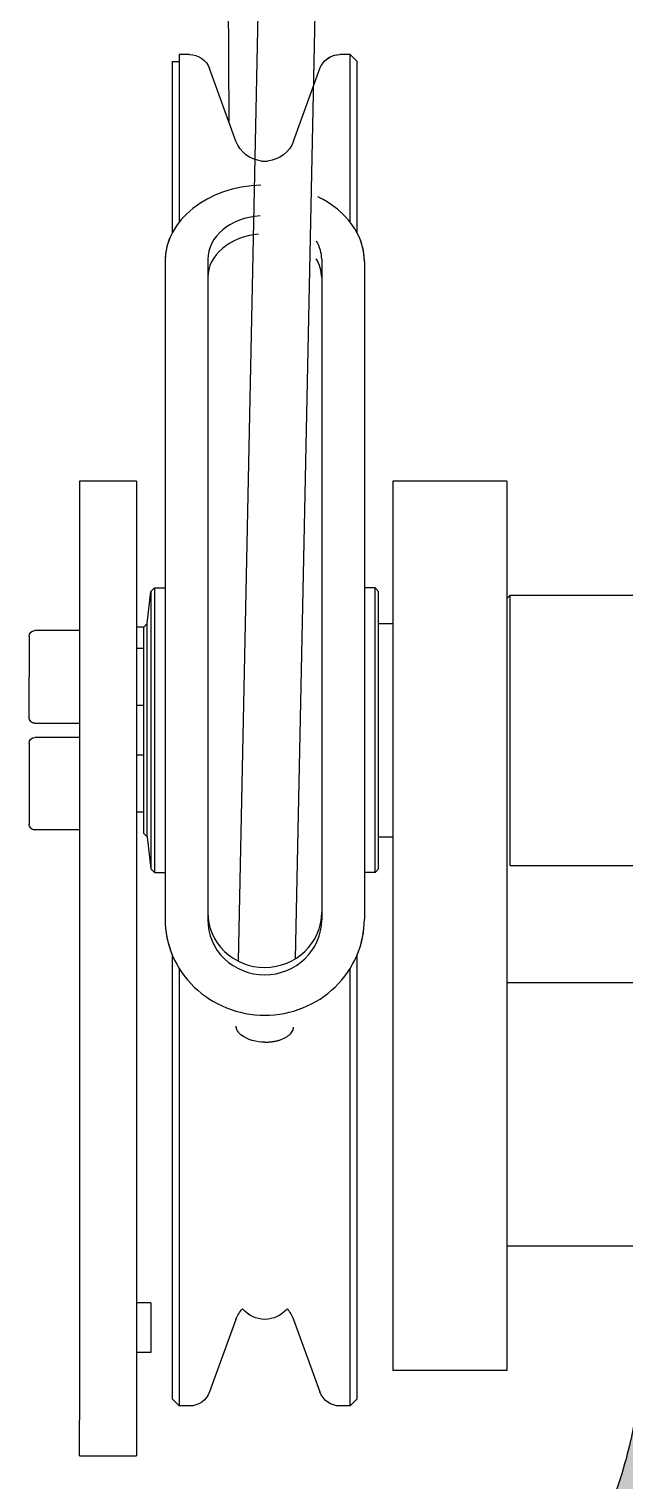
# Model space of a CAD drawing. Extents: x -1201378 to 2367219, y -619313 to 244905.
# Drawn here: x 1265445.4 to 1265576.9, y 143105.3 to 143426.1 of the extents above; entities that cross this region are included whole.
import ezdxf

# ---------------------------------------------------------------- set-up
doc = ezdxf.new("R2010")
doc.units = 0
doc.header["$LTSCALE"] = 1000
doc.layers.get('0').update_dxf_attribs({"linetype": 'CONTINUOUS'})
for name, color, linetype in [('A-LIN-V', 9, 'CONTINUOUS'), ('EWHS5T6M-2', 7, 'CONTINUOUS'), ('零件1^葫芦小车', 7, 'CONTINUOUS')]:
    doc.layers.add(name, color=color, linetype=linetype)

# ---------------------------------------------------------------- blocks, each defined once
blk = doc.blocks.new('b234swerwr-M')
h = blk.add_hatch(color=4)
h.dxf.hatch_style = 1
edge = h.paths.add_edge_path()
edge.add_ellipse((1568297.93241335, 576212.2602226404), major_axis=(945.5943286935602, 1.727816376049057e-09), ratio=1, start_angle=-70.7530742305034, end_angle=-68.90985663448268)
edge.add_line((1568638.191583677, 575330.0061030888), (1568643.144554946, 575322.5189744267))
edge.add_line((1568643.144554946, 575322.5189744267), (1568643.692978952, 575321.6899526394))
edge.add_line((1568643.692978952, 575321.6899526394), (1568643.664598942, 575321.6906759893))
edge.add_spline(control_points=[(1568643.664598942, 575321.690675989), (1568644.81217676, 575319.8533847998), (1568645.945017767, 575317.9763526518), (1568649.899977886, 575311.1728243717), (1568652.582027084, 575306.0844583316), (1568657.397400709, 575295.9757505466), (1568659.530839178, 575290.9570013061), (1568662.259663385, 575283.8550497344), (1568663.091804444, 575281.5589714518), (1568664.60254867, 575277.1721452104), (1568665.281219887, 575275.0814263704), (1568665.99123611, 575272.7861829882), (1568666.092041794, 575272.4572539143), (1568666.864114655, 575269.9166558317), (1568667.379558566, 575268.0995579597), (1568668.309398018, 575264.6896541072), (1568668.723160813, 575263.0964226631), (1568669.791387899, 575258.7484639919), (1568670.645436461, 575256.1645358433), (1568672.824223434, 575251.0814239501), (1568674.149242844, 575248.5828717834), (1568677.248907653, 575243.8027278216), (1568679.023464938, 575241.5218838933), (1568682.952376968, 575237.2982184759), (1568685.106249782, 575235.3560125993), (1568689.683830842, 575231.8980831166), (1568692.106815683, 575230.382629648), (1568697.091346489, 575227.8200593202), (1568699.652178847, 575226.7728087723), (1568704.782370382, 575225.1397986995), (1568707.351236573, 575224.5536129941), (1568712.387516527, 575223.7961432898), (1568714.854736719, 575223.624332655), (1568718.793250614, 575223.624332655), (1568720.35023534, 575223.6982977785), (1568723.440882779, 575223.9908103254), (1568724.974549887, 575224.2093312341), (1568728.006903486, 575224.7867398085), (1568729.505602971, 575225.1456057775), (1568732.458243555, 575225.9994121378), (1568733.912203936, 575226.4943377661), (1568736.766975867, 575227.6164486597), (1568738.167810443, 575228.2436273623), (1568740.908682957, 575229.6272313141), (1568742.248745085, 575230.3836587897), (1568744.860449216, 575232.0236157038), (1568746.132114008, 575232.9071562275), (1568748.598709522, 575234.7998633115), (1568749.793659021, 575235.80904942), (1568752.097185657, 575237.9517788736), (1568753.20577483, 575239.0853492707), (1568755.325145104, 575241.475082207), (1568756.335928672, 575242.7312775393), (1568758.246225965, 575245.3630933877), (1568759.145729907, 575246.7387495558), (1568760.81807973, 575249.6038789807), (1568761.590901559, 575251.0933864951), (1568762.993073162, 575254.1771026503), (1568763.622384069, 575255.7713385548), (1568764.720237653, 575259.0509417624), (1568765.188728481, 575260.7363229183), (1568765.948534328, 575264.1795509743), (1568766.239789452, 575265.9373922453), (1568766.631303614, 575269.5016330391), (1568766.73150279, 575271.30800343), (1568766.73150279, 575275.589540226), (1568766.543253805, 575278.3893965416), (1568765.7889439, 575282.8559735372), (1568765.459634389, 575284.3880919805), (1568764.628856622, 575287.4880299978), (1568764.127304891, 575289.0556937786), (1568762.950243442, 575292.1722006483), (1568762.274729685, 575293.720858016), (1568760.764233368, 575296.7465788311), (1568759.929332343, 575298.2234711838), (1568758.129675143, 575301.0601680925), (1568757.165066137, 575302.4198576545), (1568755.147199506, 575304.9883752269), (1568754.094116126, 575306.1971672637), (1568749.288348884, 575311.2267751697), (1568745.418910596, 575315.276442251), (1568737.634014155, 575323.4239397689), (1568733.744859179, 575327.8548984971), (1568726.336787529, 575337.063210264), (1568722.817905287, 575341.8405422481), (1568716.189297834, 575351.7027798039), (1568713.07960293, 575356.7876579927), (1568707.302864695, 575367.2208483685), (1568704.635846273, 575372.5691277763), (1568699.931988364, 575383.1209998091), (1568697.865282727, 575388.3108887837), (1568696.011748551, 575393.5733261316)], knot_values=[0, 0, 0, 0, 0.012094180794674, 0.012094180794674, 0.0431694166053564, 0.0431694166053564, 0.0742446524160369, 0.0742446524160369, 0.0897822703213784, 0.0897822703213784, 0.1053198882267178, 0.1053198882267178, 0.10800450172629, 0.10800450172629, 0.1265971994864297, 0.1265971994864297, 0.1451898972465689, 0.1451898972465689, 0.171955250732025, 0.171955250732025, 0.1987206042174794, 0.1987206042174794, 0.2254859577029323, 0.2254859577029323, 0.2522513111883867, 0.2522513111883867, 0.2790166646738428, 0.2790166646738428, 0.3057820181592973, 0.3057820181592973, 0.3325473716447502, 0.3325473716447502, 0.3593127251302047, 0.3593127251302047, 0.376899955455745, 0.376899955455745, 0.3944871857812868, 0.3944871857812868, 0.4120744161068272, 0.4120744161068272, 0.4296616464323676, 0.4296616464323676, 0.4472488767579061, 0.4472488767579061, 0.4648361070834465, 0.4648361070834465, 0.4824233374089868, 0.4824233374089868, 0.5000105677345271, 0.5000105677345271, 0.517597798060069, 0.517597798060069, 0.5351850283856093, 0.5351850283856093, 0.5527722587111497, 0.5527722587111497, 0.57035948903669, 0.57035948903669, 0.5879467193622288, 0.5879467193622288, 0.6055339496877691, 0.6055339496877691, 0.6231211800133108, 0.6231211800133108, 0.6407084103388511, 0.6407084103388511, 0.6645786278062841, 0.6645786278062841, 0.6765137365399998, 0.6765137365399998, 0.6884488452737169, 0.6884488452737169, 0.7003839540074326, 0.7003839540074326, 0.7123190627411499, 0.7123190627411499, 0.7242541714748655, 0.7242541714748655, 0.7361892802085844, 0.7361892802085844, 0.7776844594775894, 0.7776844594775894, 0.8227413826792094, 0.8227413826792094, 0.8677983058808298, 0.8677983058808298, 0.9128552290824499, 0.9128552290824499, 0.9579121522840714, 0.9579121522840714, 0.9999995209582323, 0.9999995209582323, 0.9999995209582323, 0.9999995209582323], degree=3, periodic=0)
edge.add_line((1568696.011748463, 575393.5733263843), (1568697.405660497, 575392.5832668389))
edge.add_ellipse((1568886.463478781, 575458.8596319957), major_axis=(-200.3381596932294, -3.660634825758026e-10), ratio=1, start_angle=8.67509364903691, end_angle=19.318675808770706, ccw=False)
edge.add_line((1568688.417278555, 575428.642405029), (1568690.076816209, 575427.353732754))
edge.add_spline(control_points=[(1568690.076816209, 575427.3537327539), (1568690.108281899, 575427.329054866), (1568690.139959984, 575427.3159914925), (1568690.169476718, 575427.3186924574), (1568690.199163615, 575427.3214089933), (1568690.227393367, 575427.3406240665), (1568690.251097515, 575427.3760267188), (1568690.272854225, 575427.40852083), (1568690.29138366, 575427.4553619594), (1568690.305529188, 575427.5115002732), (1568690.319686229, 575427.5676842789), (1568690.32986725, 575427.6342134705), (1568690.336303304, 575427.7055213758), (1568690.346321716, 575427.8165198261), (1568690.347664229, 575427.941787868), (1568690.342864972, 575428.068854183), (1568690.335799947, 575428.255909485), (1568690.315482123, 575428.4528569727), (1568690.287245826, 575428.6442239698), (1568690.248068929, 575428.9097391331), (1568690.192388345, 575429.1738543452), (1568690.126745656, 575429.4170521535), (1568690.060141607, 575429.6638116799), (1568689.980941942, 575429.8978039217), (1568689.894198644, 575430.0903743602), (1568689.843429497, 575430.2030820514), (1568689.788955693, 575430.3038211432), (1568689.733541317, 575430.378993666), (1568689.704622737, 575430.4182232427), (1568689.67513955, 575430.450819606), (1568689.646108016, 575430.4735846843)], knot_values=[0, 0, 0, 0, 0.0622302172862876, 0.0622302172862876, 0.0622302172862876, 0.1250593693597594, 0.1250593693597594, 0.1250593693597594, 0.1825559062169405, 0.1825559062169405, 0.1825559062169405, 0.2399331378339217, 0.2399331378339217, 0.2399331378339217, 0.3297474538480977, 0.3297474538480977, 0.3297474538480977, 0.4623709261923107, 0.4623709261923107, 0.4623709261923107, 0.647003347382536, 0.647003347382536, 0.647003347382536, 0.834606727114857, 0.834606727114857, 0.834606727114857, 0.9435561246561899, 0.9435561246561899, 0.9435561246561899, 1, 1, 1, 1], degree=3, periodic=0)
edge.add_line((1568689.646108016, 575430.4735846843), (1568687.963952236, 575431.7798204968))
edge.add_ellipse((1568886.463478781, 575458.8596319957), major_axis=(-200.3381596932294, -3.660634825758026e-10), ratio=1, start_angle=-2.5739250783348098, end_angle=7.7684798487036915, ccw=False)
edge.add_ellipse((1568599.419673259, 575593.8529456812), major_axis=(-153.0622959853262, -2.796797035833528e-10), ratio=1, start_angle=123.66389550236201, end_angle=124.5964972680953, ccw=False)
edge.add_ellipse((1568599.419673259, 575593.8529456812), major_axis=(-153.0622959853262, -2.796797035833528e-10), ratio=1, start_angle=123.6487524658414, end_angle=123.66389550236201, ccw=False)
edge.add_line((1568684.231502799, 575466.4362276953), (1568684.231502799, 575467.5689111518))
edge.add_line((1568684.231502799, 575467.5689111517), (1568684.231502799, 575476.6743002412))
edge.add_spline(control_points=[(1568684.231502799, 575476.6743002412), (1568684.246892004, 575476.6748291283), (1568684.278318236, 575476.6759091667), (1568684.539358716, 575476.6841338861), (1568684.979449789, 575476.6968127041), (1568685.634699301, 575476.714733719), (1568686.433038227, 575476.734512427), (1568687.404321756, 575476.7605227146), (1568688.840731271, 575476.7970205917), (1568690.831975149, 575476.8357850148), (1568693.751877495, 575476.8761060538), (1568697.996940691, 575476.8316132663), (1568703.272964911, 575476.746171195), (1568709.984862761, 575476.6635417058), (1568718.446348704, 575476.6082599601), (1568729.868682739, 575476.5884702998), (1568738.938894029, 575476.6780163931), (1568744.106522524, 575476.8043601874), (1568746.407394369, 575476.8780279303), (1568747.552861078, 575476.9161031739), (1568748.477632646, 575476.950727497), (1568750.12256686, 575476.9552669369), (1568750.418715631, 575476.9521466694), (1568750.638023745, 575476.9498360067)], knot_values=[0, 0, 0, 0, 0.0230082632663126, 0.046985081212878, 0.0719158205652346, 0.0977841372616051, 0.124572038943315, 0.144341315230623, 0.1711119955891781, 0.2174439600698067, 0.2509117430211872, 0.2989497764022938, 0.3770376855188449, 0.4195166020224081, 0.5014267764896312, 0.6200495818906884, 0.7489631979593341, 0.803748804089707, 0.8426517060421137, 0.8664048152668534, 0.8745007720840265, 0.9070636054152978, 1, 1, 1, 1], degree=3, periodic=0)
edge.add_spline(control_points=[(1568750.638023745, 575476.9498360067), (1568750.726719352, 575475.9581862348), (1568750.830329493, 575474.9631386404), (1568751.436709241, 575469.8750896484), (1568752.181612439, 575465.7387594673), (1568754.645976566, 575455.7400790959), (1568756.646913346, 575449.8852254618), (1568761.742345114, 575438.5378233456), (1568764.836645138, 575433.0474454769), (1568771.97234319, 575422.7445645239), (1568776.012350524, 575417.9337881644), (1568784.783999481, 575409.2224829675), (1568789.513610559, 575405.3225969872), (1568800.28765234, 575397.9015346083), (1568806.490214684, 575393.6292658533), (1568817.576462993, 575385.9931584451), (1568822.373859054, 575382.1737296892), (1568831.253524292, 575374.1691281288), (1568835.337623892, 575369.9831458792), (1568842.933053773, 575361.1922291367), (1568846.445825924, 575356.5861323958), (1568852.975454662, 575346.8142784594), (1568855.993552516, 575341.6469741443), (1568861.28762334, 575331.0026920822), (1568863.603369768, 575325.5808574796), (1568866.217007182, 575318.0999738281), (1568866.776835716, 575316.3969210688), (1568867.843780733, 575312.92424226), (1568868.350896801, 575311.1546117845), (1568869.306939886, 575307.5467140811), (1568869.755865811, 575305.7084421469), (1568870.589311447, 575301.961865638), (1568870.973829258, 575300.0535561619), (1568871.671545667, 575296.1663207492), (1568871.984741428, 575294.1873898418), (1568872.532275427, 575290.1592884372), (1568872.766609778, 575288.1101130713), (1568873.339231721, 575281.8594563958), (1568873.547234816, 575277.5541408702), (1568873.547234816, 575269.8605141449), (1568873.434506117, 575266.3972986536), (1568872.897843107, 575259.1013889455), (1568872.473728084, 575255.2685383824), (1568871.225058916, 575247.2828099083), (1568870.400243405, 575243.1298290865), (1568868.264290457, 575234.5778172942), (1568866.952825014, 575230.1787817501), (1568863.769960156, 575221.2349547122), (1568861.898207342, 575216.6902987958), (1568857.543837834, 575207.58002839), (1568855.060910807, 575203.0147104502), (1568849.466191056, 575194.0059841125), (1568846.354213637, 575189.5630145505), (1568839.524068697, 575180.9487733433), (1568835.805912414, 575176.778016106), (1568827.829609624, 575168.8503038004), (1568823.571697721, 575165.0938352668), (1568814.621971443, 575158.113680912), (1568809.930580952, 575154.8903452352), (1568800.249801422, 575149.0593564284), (1568795.260936447, 575146.4518424774), (1568785.136321361, 575141.8917362561), (1568780.001082396, 575139.9390577577), (1568769.734071339, 575136.6834128988), (1568764.602700058, 575135.3801804775), (1568754.478988909, 575133.3792792909), (1568749.486886053, 575132.6812463616), (1568739.752761616, 575131.8174460923), (1568735.010809762, 575131.6513019975), (1568725.858950421, 575131.7602675346), (1568721.448978806, 575132.0350522632), (1568710.81308249, 575133.160870523), (1568704.312762757, 575134.3636092774), (1568691.374815235, 575137.8967540013), (1568684.937798067, 575140.2277026923), (1568672.38533314, 575146.035877188), (1568666.270739143, 575149.5133928983), (1568654.631514356, 575157.5565867786), (1568649.107851918, 575162.1221833818), (1568638.900490518, 575172.2031673414), (1568634.217685104, 575177.7180612625), (1568625.894941751, 575189.4875778705), (1568622.255627, 575195.7413637827), (1568616.152189251, 575208.7272414323), (1568613.688284711, 575215.4583195227), (1568609.984353895, 575229.1144760221), (1568608.744115452, 575236.0385752033), (1568607.649681067, 575247.7026627666), (1568607.486986393, 575252.4640899956), (1568607.701195045, 575261.8644832527), (1568608.077983404, 575266.5033619486), (1568608.791621604, 575271.7008629781), (1568608.91547625, 575272.6449378801), (1568609.328782941, 575275.8989043871), (1568609.599009719, 575278.4692388516), (1568610.026334011, 575283.2698023618), (1568610.183325908, 575285.5001404556), (1568610.537713617, 575291.7927691985), (1568610.62334081, 575295.456087899), (1568610.635287785, 575302.3469488113), (1568610.560305145, 575305.5754442554), (1568610.250241525, 575312.2366357862), (1568610.015742811, 575315.6699578495), (1568609.638117718, 575319.5182731826)], knot_values=[0, 0, 0, 0, 0.0058935355429696, 0.0058935355429696, 0.0300526500434832, 0.0300526500434832, 0.0643908660448065, 0.0643908660448065, 0.0987290820461312, 0.0987290820461312, 0.133067298047456, 0.133067298047456, 0.1674055140487806, 0.1674055140487806, 0.2082602633126592, 0.2082602633126592, 0.2447774140564815, 0.2447774140564815, 0.2812945648003039, 0.2812945648003039, 0.3178117155441249, 0.3178117155441249, 0.3543288662879472, 0.3543288662879472, 0.387959341003844, 0.387959341003844, 0.3976323531361369, 0.3976323531361369, 0.4073053652684286, 0.4073053652684286, 0.4169783774007216, 0.4169783774007216, 0.4266513895330132, 0.4266513895330132, 0.4363244016653062, 0.4363244016653062, 0.4459974137975978, 0.4459974137975978, 0.4653434380621823, 0.4653434380621823, 0.4795973083961643, 0.4795973083961643, 0.4938511787301465, 0.4938511787301465, 0.5081050490641283, 0.5081050490641283, 0.522358919398109, 0.522358919398109, 0.5366127897320913, 0.5366127897320913, 0.5508666600660729, 0.5508666600660729, 0.565120530400055, 0.565120530400055, 0.5793744007340369, 0.5793744007340369, 0.5936282710680189, 0.5936282710680189, 0.6078821414020008, 0.6078821414020008, 0.622136011735983, 0.622136011735983, 0.6363898820699636, 0.6363898820699636, 0.6506437524039458, 0.6506437524039458, 0.6648976227379279, 0.6648976227379279, 0.6791514930719096, 0.6791514930719096, 0.6934053634058917, 0.6934053634058917, 0.7150977999614547, 0.7150977999614547, 0.7367902365170166, 0.7367902365170166, 0.7584826730725798, 0.7584826730725798, 0.7801751096281431, 0.7801751096281431, 0.8018675461837061, 0.8018675461837061, 0.8235599827392684, 0.8235599827392684, 0.8452524192948317, 0.8452524192948317, 0.8669448558503946, 0.8669448558503946, 0.8820136243902075, 0.8820136243902075, 0.8970823929300203, 0.8970823929300203, 0.8992581836606502, 0.8992581836606502, 0.9118509107030675, 0.9118509107030675, 0.9244436377454874, 0.9244436377454874, 0.9496290918303243, 0.9496290918303243, 0.9748145459151627, 0.9748145459151627, 1, 1, 1, 1], degree=3, periodic=0)
h.paths.add_polyline_path([(1568643.692978952, 575321.6899526394), (1568643.144554946, 575322.5189744267), (1568643.123794599, 575321.7044600128), (1568643.664598942, 575321.6906759894)], flags=16)
at = {"color": 4}
for p, q in [((1568853.945788493, 575768.1243325912), (1568852.374359922, 575768.1243325912)), ((1568834.195532774, 575746.1584651584), (1568832.838901358, 575746.1584651584)), ((1568808.374359927, 575651.0529040336), (1568809.160074213, 575651.8386183191)), ((1568858.660074207, 575651.0529040336), (1568857.874359922, 575651.8386183191)), ((1568859.445788492, 575643.981475463), (1568858.660074207, 575651.0529040336)), ((1568860.231502778, 575643.1957611771), (1568861.802931358, 575643.1957611772)), ((1568859.445788492, 575596.8386183258), (1568858.660074207, 575589.767189755)), ((1568860.231502778, 575597.6243326111), (1568859.445788492, 575596.8386183258)), ((1568858.660074207, 575589.767189755), (1568857.874359921, 575588.9814754694))]:
    blk.add_line(p, q, dxfattribs=at)
at = {"layer": 'EWHS5T6M-2', "color": 4, "linetype": 'Continuous'}
for p, q in [((1568813.08864564, 575768.124332591), (1568814.660074212, 575769.6957611622)), ((1568813.08864564, 575768.124332591), (1568814.660074212, 575769.6957611622)), ((1568814.660074211, 575732.6800994658), (1568814.660074212, 575769.6957611622)), ((1568814.660074212, 575769.6957611622), (1568816.90553793, 575769.6957611622)), ((1568814.660074212, 575769.6957611622), (1568816.90553793, 575769.6957611622)), ((1568850.128896204, 575769.6957611624), (1568852.374359921, 575769.6957611624)), ((1568850.128896204, 575769.6957611624), (1568852.374359921, 575769.6957611624)), ((1568852.374359921, 575769.6957611624), (1568852.374359921, 575732.6800994781)), ((1568852.374359921, 575769.6957611624), (1568852.374359922, 575768.1243325912)), ((1568813.08864564, 575730.2545344854), (1568813.08864564, 575768.124332591)), ((1568813.08864564, 575730.2545344854), (1568813.08864564, 575768.124332591)), ((1568827.167579787, 575750.5703964817), (1568821.335517427, 575766.593856124)), ((1568839.866854347, 575750.5703964817), (1568845.698916706, 575766.593856124)), ((1568839.866854347, 575750.5703964817), (1568845.698916706, 575766.593856124)), ((1568853.945788493, 575768.1243325912), (1568853.945788493, 575730.2545345054)), ((1568853.945788493, 575768.1243325912), (1568853.945788493, 575730.2545345054)), ((1568820.945788529, 575724.4498128496), (1568820.945788539, 575655.4423444031)), ((1568846.088645669, 575724.4498128499), (1568846.088645679, 575655.4423444032)), ((1568811.517217102, 575723.999488699), (1568811.517217111, 575655.290711136)), ((1568811.517217102, 575723.999488699), (1568811.517217111, 575655.290711136)), ((1568855.517217097, 575723.9994886994), (1568855.517217106, 575655.2907111363)), ((1568855.517217097, 575723.9994886994), (1568855.517217106, 575655.2907111363)), ((1568780.088645644, 575675.4100468875), (1568780.088645659, 575620.410046894)), ((1568780.088645644, 575675.4100468875), (1568805.231502785, 575675.4100468875)), ((1568780.088645644, 575675.4100468875), (1568780.088645659, 575620.410046894)), ((1568780.088645644, 575675.4100468875), (1568805.231502785, 575675.4100468875)), ((1568805.231502785, 575675.4100468875), (1568805.231502799, 575620.4100468942)), ((1568805.231502785, 575675.4100468875), (1568805.231502799, 575620.4100468942)), ((1568861.802931349, 575675.4100468877), (1568861.802931364, 575620.4100468941)), ((1568861.802931349, 575675.4100468877), (1568874.374359919, 575675.4100468877)), ((1568861.802931349, 575675.4100468877), (1568861.802931358, 575643.1957611772)), ((1568861.802931349, 575675.4100468877), (1568874.374359919, 575675.4100468877)), ((1568874.374359919, 575675.4100468877), (1568874.374359934, 575620.4100468941)), ((1568874.374359919, 575675.4100468877), (1568874.374359934, 575620.4100468941)), ((1568811.517217111, 575655.290711136), (1568811.517217111, 575578.6996591911)), ((1568811.517217111, 575655.290711136), (1568811.517217111, 575578.6996591911)), ((1568820.945788539, 575655.442344403), (1568820.945788538, 575578.5183357417)), ((1568846.088645679, 575655.4423444032), (1568846.088645678, 575578.5183357418)), ((1568855.517217106, 575655.290711136), (1568855.517217105, 575578.6996591912)), ((1568855.517217106, 575655.290711136), (1568855.517217105, 575578.6996591912)), ((1568808.374359927, 575589.767189755), (1568808.374359927, 575651.0529040336)), ((1568808.374359927, 575589.767189755), (1568808.374359927, 575651.0529040336)), ((1568809.160074213, 575588.9814754694), (1568809.160074213, 575651.8386183191)), ((1568809.160074213, 575651.8386183191), (1568811.517217028, 575651.8386183189)), ((1568809.160074213, 575651.8386183191), (1568811.517217028, 575651.8386183189)), ((1568857.874359922, 575651.8386183191), (1568855.517217023, 575651.8386183191)), ((1568857.874359922, 575651.8386183191), (1568855.517217023, 575651.8386183191)), ((1568857.874359922, 575651.8386183191), (1568857.874359921, 575588.9814754694)), ((1568858.660074207, 575651.0529040336), (1568858.660074207, 575589.767189755)), ((1568779.302931359, 575650.2671897477), (1568655.160074231, 575650.2671897474)), ((1568779.302931359, 575650.2671897477), (1568655.160074231, 575650.2671897474)), ((1568779.302931359, 575590.5529040404), (1568779.302931359, 575650.2671897477)), ((1568780.088645644, 575649.4814754621), (1568779.302931359, 575650.2671897477)), ((1568779.302931359, 575590.5529040404), (1568779.302931359, 575650.2671897477)), ((1568780.088645644, 575649.4814754621), (1568779.302931359, 575650.2671897477)), ((1568808.374359932, 575643.9814754627), (1568805.231502798, 575643.9814754627)), ((1568808.374359932, 575643.9814754627), (1568805.231502798, 575643.9814754627)), ((1568859.445788492, 575596.8386183258), (1568859.445788492, 575643.981475463)), ((1568860.231502778, 575643.1957611771), (1568859.445788492, 575643.981475463)), ((1568860.231502778, 575643.1957611771), (1568859.445788492, 575643.981475463)), ((1568860.231502778, 575597.6243326111), (1568860.231502778, 575643.1957611771)), ((1568874.374359932, 575642.4100468915), (1568884.274359918, 575642.4100468915)), ((1568874.374359932, 575642.4100468915), (1568884.274359918, 575642.4100468915)), ((1568885.531502775, 575641.1529040346), (1568885.531502777, 575632.1957611785)), ((1568885.531502775, 575641.1529040346), (1568885.531502777, 575632.1957611785)), ((1568860.231502778, 575638.4814754635), (1568861.802931363, 575638.4814754635)), ((1568885.531502777, 575637.5857611812), (1568885.533770937, 575637.5896897493)), ((1568885.531502777, 575637.5857611812), (1568885.533770937, 575637.5896897493)), ((1568885.531502775, 575623.2386183224), (1568885.531502773, 575632.1957611785)), ((1568885.531502775, 575623.2386183224), (1568885.531502773, 575632.1957611785)), ((1568861.802931363, 575625.9100468935), (1568860.231502778, 575625.9100468935)), ((1568884.274359918, 575621.9814754655), (1568874.374359934, 575621.9814754653)), ((1568884.274359918, 575621.9814754655), (1568874.374359933, 575621.9814754653)), ((1568780.088645659, 575620.410046894), (1568780.088645659, 575518.2671897631)), ((1568780.088645659, 575620.410046894), (1568780.088645659, 575518.2671897631)), ((1568805.231502799, 575620.4100468942), (1568805.2315028, 575518.2671897633)), ((1568805.231502799, 575620.4100468942), (1568805.2315028, 575518.2671897633)), ((1568861.802931364, 575620.4100468941), (1568861.802931364, 575475.4548110343)), ((1568874.374359934, 575620.4100468941), (1568874.374359934, 575475.4548110343)), ((1568874.374359934, 575620.4100468941), (1568874.374359934, 575475.4548110343)), ((1568874.374359934, 575618.8386183229), (1568884.274359918, 575618.838618323)), ((1568874.374359934, 575618.8386183229), (1568884.274359918, 575618.838618323)), ((1568885.531502775, 575617.581475466), (1568885.531502775, 575599.6671897537)), ((1568885.531502775, 575617.581475466), (1568885.531502775, 575599.6671897537)), ((1568860.231502778, 575614.910046895), (1568861.802931364, 575614.9100468948)), ((1568860.231502778, 575602.3386183251), (1568861.802931364, 575602.3386183248)), ((1568860.231502778, 575602.3386183251), (1568861.802931364, 575602.3386183248)), ((1568860.231502778, 575597.6243326111), (1568860.231502778, 575602.3386183251)), ((1568861.802931364, 575602.3386183248), (1568861.802931364, 575493.910046909)), ((1568808.374359932, 575596.8386183254), (1568805.231502799, 575596.8386183254)), ((1568808.374359932, 575596.8386183254), (1568805.231502799, 575596.8386183254)), ((1568874.374359934, 575598.4100468968), (1568884.274359918, 575598.4100468969)), ((1568874.374359934, 575598.4100468968), (1568884.274359918, 575598.4100468969)), ((1568779.302931359, 575590.5529040404), (1568655.160074231, 575590.5529040402)), ((1568779.302931359, 575590.5529040404), (1568655.160074231, 575590.5529040402)), ((1568808.374359927, 575589.767189755), (1568809.160074213, 575588.9814754694)), ((1568808.374359927, 575589.767189755), (1568809.160074213, 575588.9814754694)), ((1568809.160074213, 575588.9814754694), (1568811.517217028, 575588.9814754692)), ((1568809.160074213, 575588.9814754694), (1568811.517217028, 575588.9814754692)), ((1568857.874359921, 575588.9814754694), (1568855.517217022, 575588.9814754694)), ((1568857.874359921, 575588.9814754694), (1568855.517217022, 575588.9814754694)), ((1568813.088645641, 575472.6957611971), (1568813.08864564, 575570.8125054805)), ((1568813.088645641, 575472.6957611971), (1568813.08864564, 575570.8125054805)), ((1568853.945788493, 575570.8125054624), (1568853.945788493, 575472.6957611972)), ((1568853.945788493, 575570.8125054624), (1568853.945788493, 575472.6957611972)), ((1568814.660074213, 575471.1243326259), (1568814.660074212, 575567.7540460424)), ((1568852.374359922, 575567.7540460315), (1568852.374359922, 575471.124332626)), ((1568654.374359955, 575564.6243326146), (1568780.088645654, 575564.6243326148)), ((1568654.374359955, 575564.6243326146), (1568780.088645654, 575564.6243326148)), ((1568780.088645659, 575518.2671897631), (1568780.088645649, 575478.9814754821)), ((1568780.088645659, 575518.2671897631), (1568780.088645649, 575478.9814754821)), ((1568805.2315028, 575518.2671897633), (1568805.231502789, 575478.981475482)), ((1568805.2315028, 575518.2671897633), (1568805.231502789, 575478.981475482)), ((1568780.088645654, 575506.4814754789), (1568654.374359954, 575506.4814754789)), ((1568780.088645654, 575506.4814754789), (1568654.374359954, 575506.4814754789)), ((1568858.660074207, 575493.9100469092), (1568858.660074207, 575482.9100469105)), ((1568858.660074207, 575493.9100469092), (1568861.802931349, 575493.910046909)), ((1568858.660074207, 575493.9100469092), (1568858.660074207, 575482.9100469105)), ((1568858.660074207, 575493.9100469092), (1568861.802931349, 575493.910046909)), ((1568827.167579787, 575490.2496973064), (1568821.335517428, 575474.2262376642)), ((1568827.167579787, 575490.2496973064), (1568821.335517428, 575474.2262376642)), ((1568839.866854347, 575490.2496973067), (1568845.698916707, 575474.2262376643)), ((1568839.866854347, 575490.2496973067), (1568845.698916707, 575474.2262376643)), ((1568858.660074207, 575482.9100469105), (1568861.802931349, 575482.9100469104)), ((1568858.660074207, 575482.9100469105), (1568861.802931349, 575482.9100469104)), ((1568861.802931364, 575482.9100469104), (1568861.802931364, 575475.4548110343)), ((1568780.088645649, 575478.9814754821), (1568805.231502789, 575478.981475482)), ((1568780.088645649, 575478.9814754821), (1568805.231502789, 575478.981475482)), ((1568861.802931364, 575475.4548110343), (1568861.802931363, 575467.98289166)), ((1568861.802931364, 575475.4548110343), (1568861.802931363, 575467.98289166)), ((1568874.374359934, 575475.4548110343), (1568874.374359933, 575467.98289166)), ((1568874.374359934, 575475.4548110343), (1568874.374359933, 575467.98289166)), ((1568813.088645641, 575472.6957611971), (1568814.660074213, 575471.1243326259)), ((1568813.088645641, 575472.6957611971), (1568814.660074213, 575471.1243326259)), ((1568814.660074213, 575471.1243326259), (1568816.905537931, 575471.124332626)), ((1568814.660074213, 575471.1243326259), (1568816.905537931, 575471.124332626)), ((1568850.128896204, 575471.124332626), (1568852.374359922, 575471.124332626)), ((1568850.128896204, 575471.124332626), (1568852.374359922, 575471.124332626)), ((1568853.945788493, 575472.6957611972), (1568852.374359922, 575471.124332626)), ((1568853.945788493, 575472.6957611972), (1568852.374359922, 575471.124332626)), ((1568861.802931363, 575467.98289166), (1568861.80293135, 575460.1243326273)), ((1568861.802931363, 575467.98289166), (1568861.80293135, 575460.1243326273)), ((1568874.37435992, 575460.1243326274), (1568874.374359906, 575467.98289166)), ((1568874.37435992, 575460.1243326274), (1568874.374359906, 575467.98289166)), ((1568874.37435992, 575460.1243326274), (1568861.80293135, 575460.1243326273)), ((1568874.37435992, 575460.1243326274), (1568861.80293135, 575460.1243326273))]:
    blk.add_line(p, q, dxfattribs=at)
for centre, radius, start, end in [((1568816.90553793, 575764.9814754481), 4.714285714086145, 31.34609801349712, 90), ((1568816.90553793, 575764.9814754485), 4.714285713736899, 20.00000002062088, 90), ((1568850.128896204, 575764.981475448), 4.714285714027537, 90, 159.999999978865), ((1568850.128896204, 575764.981475448), 4.714285714027537, 90, 159.999999978865), ((1568833.517217067, 575752.8814754506), 6.757142856939636, 200.0000000210432, 264.2386597311312), ((1568833.517217066, 575752.8814754506), 6.757142857036596, 275.7613402420531, 339.9999999790669), ((1568833.517217066, 575752.8814754506), 6.757142857036596, 275.7613402420531, 339.9999999790669), ((1568884.274359918, 575641.1529040347), 1.257142856833525, 0, 90), ((1568884.274359918, 575641.1529040347), 1.257142856833525, 0, 90), ((1568884.274359918, 575623.238618322), 1.25714285671711, 269.9999999733196, 0), ((1568884.274359918, 575623.238618322), 1.25714285671711, 269.9999999733196, 0), ((1568884.274359918, 575617.5814754661), 1.257142856833525, 0, 90), ((1568884.274359918, 575617.5814754661), 1.257142856833525, 0, 90), ((1568884.274359918, 575599.6671897536), 1.25714285671711, 269.9999999733196, 0), ((1568884.274359918, 575599.6671897536), 1.25714285671711, 269.9999999733196, 0), ((1568833.517217069, 575487.9386183368), 6.757142859364047, 136.7524532791334, 159.9999999789139), ((1568833.517217069, 575487.9386183368), 6.757142859364047, 136.7524532791334, 159.9999999789139), ((1568833.517217063, 575487.9386183354), 6.75714286115482, 20.00000002148393, 43.67903565393644), ((1568833.517217063, 575487.9386183354), 6.75714286115482, 20.00000002148393, 43.67903565393644), ((1568816.905537931, 575475.8386183402), 4.714285714027537, 270, 339.999999978865), ((1568816.905537931, 575475.8386183402), 4.714285714027537, 270, 339.999999978865), ((1568850.128896205, 575475.8386183406), 4.714285714318976, 200.0000000211595, 270), ((1568850.128896205, 575475.8386183406), 4.714285714318976, 200.0000000211595, 270)]:
    blk.add_arc(centre, radius, start, end, dxfattribs=at)
at = {"layer": 'EWHS5T6M-2', "color": 4, "linetype": 'Continuous', "extrusion": (0, 0, -1)}
for centre, major_axis, ratio, start_param, end_param in [((1568833.517217099, 575723.999488699), (21.99999999740501, -6.892287390319432e-09), 0.7660444431189835, 4.750321489178046, 6.283185306768072), ((1568833.517217099, 575723.999488699), (21.99999999740552, -6.892287390319432e-09), 0.766044443118973, 3.141592653592506, 4.150051445725493), ((1568833.517217099, 575724.4498128498), (12.57142856994571, -3.939795753539504e-09), 0.7660444431189488, 4.794697985126841, 6.283185307179584), ((1568833.517217099, 575723.999488699), (21.99999999740552, -6.892287390319432e-09), 0.766044443118973, 3.141592653592846, 3.521843856045336), ((1568833.517217099, 575724.4498128498), (12.57142856994632, -3.938051136220834e-09), 0.7660444431189415, 3.141592653595136, 3.568787526170213), ((1568833.517217098, 575720.4094335892), (12.57142856994563, -3.939097969475469e-09), 0.7660444431189881, 4.819632561811468, 6.283185307180177), ((1568833.517217099, 575723.999488699), (21.99999999740501, -6.892287390319432e-09), 0.7660444431189835, 5.902934096248728, 6.283185306768072), ((1568833.517217098, 575720.4094335892), (12.57142856994632, -3.938051136220834e-09), 0.7660444431189397, 3.141592653595728, 3.590006801915675), ((1568833.517217107, 575580.1451983107), (12.57142856994641, 1.243187012540317e-08), 0.9659258262890426, 1.570796327815791, 3.141592653589792), ((1568833.517217107, 575580.1451983107), (12.57142856994563, 1.243152123337116e-08), 0.9659258262890691, 0, 1.570796327817498), ((1568833.517217108, 575578.6996591912), (21.99999999740488, 2.174661343924289e-08), 0.9659258262890812, 1.570796327816229, 3.141592654611372), ((1568833.517217108, 575578.6996591912), (21.99999999740488, 2.174661343924289e-08), 0.9659258262890812, 2.761341452889813, 3.141592654611102), ((1568833.517217108, 575578.5183357417), (12.57142856994567, 1.243047440011652e-08), 0.9659258262891054, 1.570796327816359, 3.141592653589792), ((1568833.517217108, 575578.6996591912), (21.99999999740493, 2.174068164606428e-08), 0.9659258262890726, 1.0188895e-09, 1.57079632781571), ((1568833.517217108, 575578.5183357417), (12.57142856994563, 1.242558944019254e-08), 0.9659258262891033, 6.283185307179113, 7.853981634996627), ((1568833.517217108, 575578.6996591912), (21.99999999740493, 2.174068164606428e-08), 0.9659258262890726, 1.0186205e-09, 0.3802512126853226)]:
    blk.add_ellipse(centre, major_axis=major_axis, ratio=ratio, start_param=start_param, end_param=end_param, dxfattribs=at)
at = {"layer": 'EWHS5T6M-2', "color": 4, "linetype": 'Continuous'}
blk.add_open_spline([(1568750.638023745, 575476.9498360067), (1568750.726719352, 575475.9581862348), (1568750.830329493, 575474.9631386404), (1568751.436709241, 575469.8750896484), (1568752.181612439, 575465.7387594673), (1568754.645976566, 575455.7400790959), (1568756.646913346, 575449.8852254618), (1568761.742345114, 575438.5378233456), (1568764.836645138, 575433.0474454769), (1568771.97234319, 575422.7445645239), (1568776.012350524, 575417.9337881644), (1568784.783999481, 575409.2224829675), (1568789.513610559, 575405.3225969872), (1568800.28765234, 575397.9015346083), (1568806.490214684, 575393.6292658533), (1568817.576462993, 575385.9931584451), (1568822.373859054, 575382.1737296892), (1568831.253524292, 575374.1691281288), (1568835.337623892, 575369.9831458792), (1568842.933053773, 575361.1922291367), (1568846.445825924, 575356.5861323958), (1568852.975454662, 575346.8142784594), (1568855.993552516, 575341.6469741443), (1568861.28762334, 575331.0026920822), (1568863.603369768, 575325.5808574796), (1568866.217007182, 575318.0999738281), (1568866.776835716, 575316.3969210688), (1568867.843780733, 575312.92424226), (1568868.350896801, 575311.1546117845), (1568869.306939886, 575307.5467140811), (1568869.755865811, 575305.7084421469), (1568870.589311447, 575301.961865638), (1568870.973829258, 575300.0535561619), (1568871.671545667, 575296.1663207492), (1568871.984741428, 575294.1873898418), (1568872.532275427, 575290.1592884372), (1568872.766609778, 575288.1101130713), (1568873.339231721, 575281.8594563958), (1568873.547234816, 575277.5541408702), (1568873.547234816, 575269.8605141449), (1568873.434506117, 575266.3972986536), (1568872.897843107, 575259.1013889455), (1568872.473728084, 575255.2685383824), (1568871.225058916, 575247.2828099083), (1568870.400243405, 575243.1298290865), (1568868.264290457, 575234.5778172942), (1568866.952825014, 575230.1787817501), (1568863.769960156, 575221.2349547122), (1568861.898207342, 575216.6902987958), (1568857.543837834, 575207.58002839), (1568855.060910807, 575203.0147104502), (1568849.466191056, 575194.0059841125), (1568846.354213637, 575189.5630145505), (1568839.524068697, 575180.9487733433), (1568835.805912414, 575176.778016106), (1568827.829609624, 575168.8503038004), (1568823.571697721, 575165.0938352668), (1568814.621971443, 575158.113680912), (1568809.930580952, 575154.8903452352), (1568800.249801422, 575149.0593564284), (1568795.260936447, 575146.4518424774), (1568785.136321361, 575141.8917362561), (1568780.001082396, 575139.9390577577), (1568769.734071339, 575136.6834128988), (1568764.602700058, 575135.3801804775), (1568754.478988909, 575133.3792792909), (1568749.486886053, 575132.6812463616), (1568739.752761616, 575131.8174460923), (1568735.010809762, 575131.6513019975), (1568725.858950421, 575131.7602675346), (1568721.448978806, 575132.0350522632), (1568710.81308249, 575133.160870523), (1568704.312762757, 575134.3636092774), (1568691.374815235, 575137.8967540013), (1568684.937798067, 575140.2277026923), (1568672.38533314, 575146.035877188), (1568666.270739143, 575149.5133928983), (1568654.631514356, 575157.5565867786), (1568649.107851918, 575162.1221833818), (1568638.900490518, 575172.2031673414), (1568634.217685104, 575177.7180612625), (1568625.894941751, 575189.4875778705), (1568622.255627, 575195.7413637827), (1568616.152189251, 575208.7272414323), (1568613.688284711, 575215.4583195227), (1568609.984353895, 575229.1144760221), (1568608.744115452, 575236.0385752033), (1568607.649681067, 575247.7026627666), (1568607.486986393, 575252.4640899956), (1568607.701195045, 575261.8644832527), (1568608.077983404, 575266.5033619486), (1568608.791621604, 575271.7008629781), (1568608.91547625, 575272.6449378801), (1568609.328782941, 575275.8989043871), (1568609.599009719, 575278.4692388516), (1568610.026334011, 575283.2698023618), (1568610.183325908, 575285.5001404556), (1568610.537713617, 575291.7927691985), (1568610.62334081, 575295.456087899), (1568610.635287785, 575302.3469488113), (1568610.560305145, 575305.5754442554), (1568610.250241525, 575312.2366357862), (1568610.015742811, 575315.6699578495), (1568609.638117718, 575319.5182731826)], degree=3, knots=[0, 0, 0, 0, 0.0058935355429696, 0.0058935355429696, 0.0300526500434832, 0.0300526500434832, 0.0643908660448065, 0.0643908660448065, 0.0987290820461312, 0.0987290820461312, 0.133067298047456, 0.133067298047456, 0.1674055140487806, 0.1674055140487806, 0.2082602633126592, 0.2082602633126592, 0.2447774140564815, 0.2447774140564815, 0.2812945648003039, 0.2812945648003039, 0.3178117155441249, 0.3178117155441249, 0.3543288662879472, 0.3543288662879472, 0.387959341003844, 0.387959341003844, 0.3976323531361369, 0.3976323531361369, 0.4073053652684286, 0.4073053652684286, 0.4169783774007216, 0.4169783774007216, 0.4266513895330132, 0.4266513895330132, 0.4363244016653062, 0.4363244016653062, 0.4459974137975978, 0.4459974137975978, 0.4653434380621823, 0.4653434380621823, 0.4795973083961643, 0.4795973083961643, 0.4938511787301465, 0.4938511787301465, 0.5081050490641283, 0.5081050490641283, 0.522358919398109, 0.522358919398109, 0.5366127897320913, 0.5366127897320913, 0.5508666600660729, 0.5508666600660729, 0.565120530400055, 0.565120530400055, 0.5793744007340369, 0.5793744007340369, 0.5936282710680189, 0.5936282710680189, 0.6078821414020008, 0.6078821414020008, 0.622136011735983, 0.622136011735983, 0.6363898820699636, 0.6363898820699636, 0.6506437524039458, 0.6506437524039458, 0.6648976227379279, 0.6648976227379279, 0.6791514930719096, 0.6791514930719096, 0.6934053634058917, 0.6934053634058917, 0.7150977999614547, 0.7150977999614547, 0.7367902365170166, 0.7367902365170166, 0.7584826730725798, 0.7584826730725798, 0.7801751096281431, 0.7801751096281431, 0.8018675461837061, 0.8018675461837061, 0.8235599827392684, 0.8235599827392684, 0.8452524192948317, 0.8452524192948317, 0.8669448558503946, 0.8669448558503946, 0.8820136243902075, 0.8820136243902075, 0.8970823929300203, 0.8970823929300203, 0.8992581836606502, 0.8992581836606502, 0.9118509107030675, 0.9118509107030675, 0.9244436377454874, 0.9244436377454874, 0.9496290918303243, 0.9496290918303243, 0.9748145459151627, 0.9748145459151627, 1, 1, 1, 1], dxfattribs=at)
blk.add_open_spline([(1568750.638023745, 575476.9498360067), (1568750.726719352, 575475.9581862348), (1568750.830329493, 575474.9631386404), (1568751.436709241, 575469.8750896484), (1568752.181612439, 575465.7387594673), (1568754.645976566, 575455.7400790959), (1568756.646913346, 575449.8852254618), (1568761.742345114, 575438.5378233456), (1568764.836645138, 575433.0474454769), (1568771.97234319, 575422.7445645239), (1568776.012350524, 575417.9337881644), (1568784.783999481, 575409.2224829675), (1568789.513610559, 575405.3225969872), (1568800.28765234, 575397.9015346083), (1568806.490214684, 575393.6292658533), (1568817.576462993, 575385.9931584451), (1568822.373859054, 575382.1737296892), (1568831.253524292, 575374.1691281288), (1568835.337623892, 575369.9831458792), (1568842.933053773, 575361.1922291367), (1568846.445825924, 575356.5861323958), (1568852.975454662, 575346.8142784594), (1568855.993552516, 575341.6469741443), (1568861.28762334, 575331.0026920822), (1568863.603369768, 575325.5808574796), (1568866.217007182, 575318.0999738281), (1568866.776835716, 575316.3969210688), (1568867.843780733, 575312.92424226), (1568868.350896801, 575311.1546117845), (1568869.306939886, 575307.5467140811), (1568869.755865811, 575305.7084421469), (1568870.589311447, 575301.961865638), (1568870.973829258, 575300.0535561619), (1568871.671545667, 575296.1663207492), (1568871.984741428, 575294.1873898418), (1568872.532275427, 575290.1592884372), (1568872.766609778, 575288.1101130713), (1568873.339231721, 575281.8594563958), (1568873.547234816, 575277.5541408702), (1568873.547234816, 575269.8605141449), (1568873.434506117, 575266.3972986536), (1568872.897843107, 575259.1013889455), (1568872.473728084, 575255.2685383824), (1568871.225058916, 575247.2828099083), (1568870.400243405, 575243.1298290865), (1568868.264290457, 575234.5778172942), (1568866.952825014, 575230.1787817501), (1568863.769960156, 575221.2349547122), (1568861.898207342, 575216.6902987958), (1568857.543837834, 575207.58002839), (1568855.060910807, 575203.0147104502), (1568849.466191056, 575194.0059841125), (1568846.354213637, 575189.5630145505), (1568839.524068697, 575180.9487733433), (1568835.805912414, 575176.778016106), (1568827.829609624, 575168.8503038004), (1568823.571697721, 575165.0938352668), (1568814.621971443, 575158.113680912), (1568809.930580952, 575154.8903452352), (1568800.249801422, 575149.0593564284), (1568795.260936447, 575146.4518424774), (1568785.136321361, 575141.8917362561), (1568780.001082396, 575139.9390577577), (1568769.734071339, 575136.6834128988), (1568764.602700058, 575135.3801804775), (1568754.478988909, 575133.3792792909), (1568749.486886053, 575132.6812463616), (1568739.752761616, 575131.8174460923), (1568735.010809762, 575131.6513019975), (1568725.858950421, 575131.7602675346), (1568721.448978806, 575132.0350522632), (1568710.81308249, 575133.160870523), (1568704.312762757, 575134.3636092774), (1568691.374815235, 575137.8967540013), (1568684.937798067, 575140.2277026923), (1568672.38533314, 575146.035877188), (1568666.270739143, 575149.5133928983), (1568654.631514356, 575157.5565867786), (1568649.107851918, 575162.1221833818), (1568638.900490518, 575172.2031673414), (1568634.217685104, 575177.7180612625), (1568625.894941751, 575189.4875778705), (1568622.255627, 575195.7413637827), (1568616.152189251, 575208.7272414323), (1568613.688284711, 575215.4583195227), (1568609.984353895, 575229.1144760221), (1568608.744115452, 575236.0385752033), (1568607.649681067, 575247.7026627666), (1568607.486986393, 575252.4640899956), (1568607.701195045, 575261.8644832527), (1568608.077983404, 575266.5033619486), (1568608.791621604, 575271.7008629781), (1568608.91547625, 575272.6449378801), (1568609.328782941, 575275.8989043871), (1568609.599009719, 575278.4692388516), (1568610.026334011, 575283.2698023618), (1568610.183325908, 575285.5001404556), (1568610.537713617, 575291.7927691985), (1568610.62334081, 575295.456087899), (1568610.635287785, 575302.3469488113), (1568610.560305145, 575305.5754442554), (1568610.250241525, 575312.2366357862), (1568610.015742811, 575315.6699578495), (1568609.638117718, 575319.5182731826)], degree=3, knots=[0, 0, 0, 0, 0.0058935355429696, 0.0058935355429696, 0.0300526500434832, 0.0300526500434832, 0.0643908660448065, 0.0643908660448065, 0.0987290820461312, 0.0987290820461312, 0.133067298047456, 0.133067298047456, 0.1674055140487806, 0.1674055140487806, 0.2082602633126592, 0.2082602633126592, 0.2447774140564815, 0.2447774140564815, 0.2812945648003039, 0.2812945648003039, 0.3178117155441249, 0.3178117155441249, 0.3543288662879472, 0.3543288662879472, 0.387959341003844, 0.387959341003844, 0.3976323531361369, 0.3976323531361369, 0.4073053652684286, 0.4073053652684286, 0.4169783774007216, 0.4169783774007216, 0.4266513895330132, 0.4266513895330132, 0.4363244016653062, 0.4363244016653062, 0.4459974137975978, 0.4459974137975978, 0.4653434380621823, 0.4653434380621823, 0.4795973083961643, 0.4795973083961643, 0.4938511787301465, 0.4938511787301465, 0.5081050490641283, 0.5081050490641283, 0.522358919398109, 0.522358919398109, 0.5366127897320913, 0.5366127897320913, 0.5508666600660729, 0.5508666600660729, 0.565120530400055, 0.565120530400055, 0.5793744007340369, 0.5793744007340369, 0.5936282710680189, 0.5936282710680189, 0.6078821414020008, 0.6078821414020008, 0.622136011735983, 0.622136011735983, 0.6363898820699636, 0.6363898820699636, 0.6506437524039458, 0.6506437524039458, 0.6648976227379279, 0.6648976227379279, 0.6791514930719096, 0.6791514930719096, 0.6934053634058917, 0.6934053634058917, 0.7150977999614547, 0.7150977999614547, 0.7367902365170166, 0.7367902365170166, 0.7584826730725798, 0.7584826730725798, 0.7801751096281431, 0.7801751096281431, 0.8018675461837061, 0.8018675461837061, 0.8235599827392684, 0.8235599827392684, 0.8452524192948317, 0.8452524192948317, 0.8669448558503946, 0.8669448558503946, 0.8820136243902075, 0.8820136243902075, 0.8970823929300203, 0.8970823929300203, 0.8992581836606502, 0.8992581836606502, 0.9118509107030675, 0.9118509107030675, 0.9244436377454874, 0.9244436377454874, 0.9496290918303243, 0.9496290918303243, 0.9748145459151627, 0.9748145459151627, 1, 1, 1, 1], dxfattribs=at)
at = {"layer": '零件1^葫芦小车', "color": 4, "linetype": 'Continuous'}
for p, q in [((1568826.725311401, 575569.9268701783), (1568816.271219691, 576076.3136934692)), ((1568828.910939867, 576076.3136934693), (1568839.380378616, 575569.4036795617)), ((1568843.028051907, 576076.3136934693), (1568841.439010591, 575754.8898602636))]:
    blk.add_line(p, q, dxfattribs=at)
for centre, radius, start, end in [((1568833.760858579, 575560.0634586916), 8.566622292754012, 268.1337514237113, 305.8587876422688), ((1568833.484722499, 575496.5682386619), 6.31711543578529, 219.2860728709215, 269.9739942139248), ((1568833.484722499, 575496.5682386619), 6.31711543578529, 219.2860728709215, 269.9739942139248), ((1568833.4847225, 575496.5682386615), 6.317115435467264, 269.9739928532229, 321.1454160508383), ((1568833.4847225, 575496.5682386615), 6.317115435467264, 269.9739928532229, 321.1454160508383)]:
    blk.add_arc(centre, radius, start, end, dxfattribs=at)
for points, knots in [([(1568833.481874334, 575551.5013803635), (1568833.376282933, 575551.5011355256), (1568833.165647937, 575551.500647182), (1568832.851312484, 575551.5108070655), (1568832.540178005, 575551.528775621), (1568832.232980378, 575551.5551573539), (1568831.930425779, 575551.5895514821), (1568831.633189847, 575551.631801917), (1568831.341917416, 575551.6816660145), (1568831.05721831, 575551.7389060106), (1568830.779679081, 575551.8032595358), (1568830.509816204, 575551.8744739586), (1568829.848922948, 575552.0708763252), (1568828.875314468, 575552.4812094952), (1568827.878962072, 575553.2129145165), (1568827.304983782, 575554.017321697), (1568827.175919447, 575554.5681285496), (1568827.168458202, 575554.8240022038)], [0, 0, 0, 0, 0.0233865571128526, 0.0466517851227854, 0.0697957048871683, 0.0928183376013033, 0.1157197048054675, 0.1384998283921744, 0.1611587306135856, 0.1836964340891631, 0.2061129618134733, 0.2284083371642604, 0.2505825839106652, 0.3741923430890108, 0.4999243864834427, 0.6198531579976561, 0.7237331646478259, 0.7237331646478259, 0.7237331646478259, 0.7237331646478259]), ([(1568838.77909639, 575553.120526546), (1568838.834722115, 575553.1688606099), (1568838.943204414, 575553.2636135716), (1568839.086640524, 575553.4075831347), (1568839.212858697, 575553.5480606628), (1568839.322137299, 575553.6847201572), (1568839.416107872, 575553.8168651442), (1568839.496061614, 575553.9439948917), (1568839.563353619, 575554.0656552217), (1568839.619286284, 575554.1814675445), (1568839.665124495, 575554.2911135147), (1568839.702080321, 575554.3943306813), (1568839.731307094, 575554.4909057138), (1568839.753893078, 575554.5806680546), (1568839.770856191, 575554.6634852052), (1568839.783141629, 575554.739253392), (1568839.791613982, 575554.8079048448), (1568839.801041605, 575554.9140867143), (1568839.802812475, 575554.9975583678), (1568839.80096845, 575555.060489387)], [0, 0, 0, 0, 0.0230086425209847, 0.045039306011154, 0.0660919689330453, 0.0861666108693989, 0.1052632124890087, 0.1233817555175638, 0.1405222227132863, 0.156684597847439, 0.171868865689414, 0.18607501199664, 0.199303023509458, 0.2115528879516872, 0.2228245940381728, 0.2331181314915441, 0.2424334910726414, 0.2507706646327112, 0.2763306368150405, 0.2763306368150405, 0.2763306368150405, 0.2763306368150405])]:
    blk.add_open_spline(points, degree=3, knots=knots, dxfattribs=at)

msp = doc.modelspace()

# ---------------------------------------------------------------- block references
at = {"layer": 'A-LIN-V', "xscale": -1}
msp.add_blockref('b234swerwr-M', (2834330.952393814, -432349.2224707736), dxfattribs=at)

doc.saveas('drawing.dxf')
